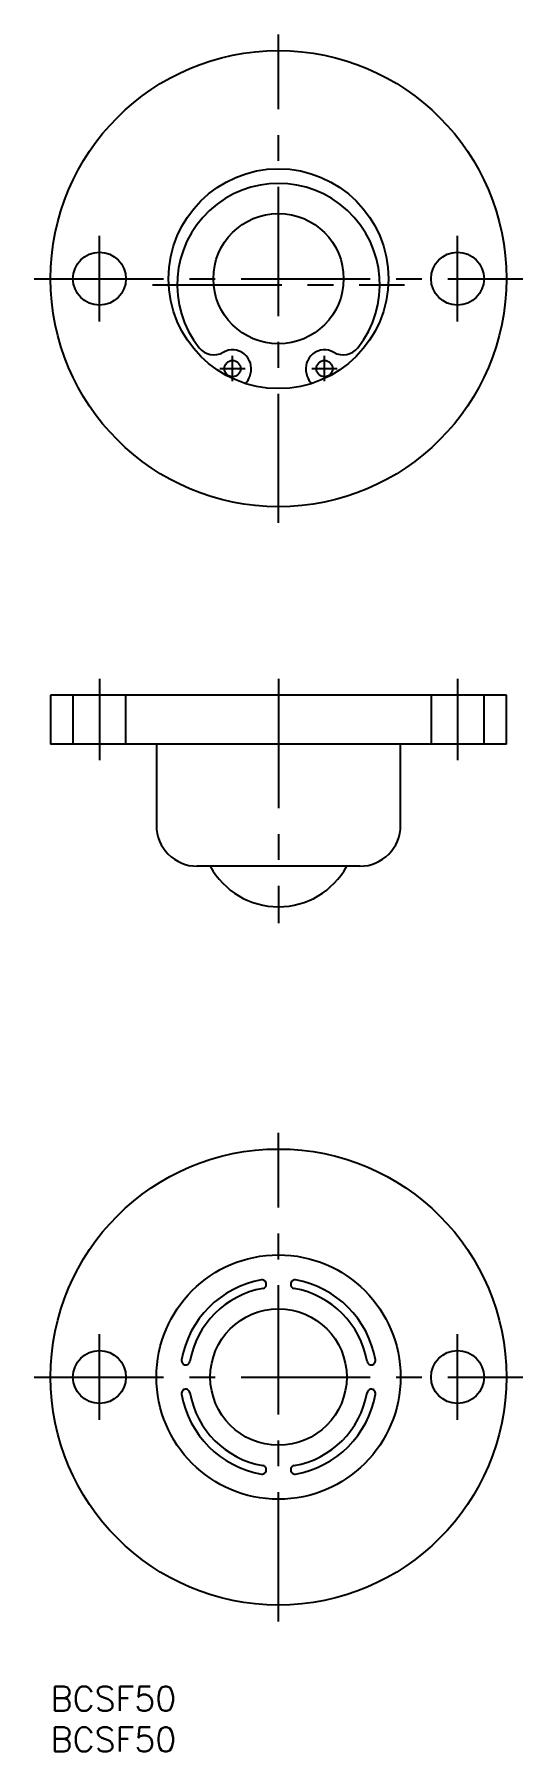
# Model space of a CAD drawing. Extents: x -2 to 58, y -8 to 203.
import ezdxf

# ---------------------------------------------------------------- set-up
doc = ezdxf.new("R2010")
doc.units = 0
doc.header["$LTSCALE"] = 0.5
doc.linetypes.add('CENTER', pattern=[50.8, 31.75, -6.35, 6.35, -6.35])
doc.linetypes.add('DASHED', pattern=[19.05, 12.7, -6.35])
for name, color, linetype in [('MSM_CENTER', 1, 'CENTER'), ('MSM_CONTINUOUS', 7, 'CONTINUOUS'), ('MSM_DASHED', 4, 'DASHED'), ('MSM_PART_NUMBER', 7, 'CONTINUOUS')]:
    doc.layers.add(name, color=color, linetype=linetype)
doc.styles.get("Standard").update_dxf_attribs({"font": 'txt.shx', "height": 2.5, "bigfont": 'bigfont.shx'})

# ---------------------------------------------------------------- blocks, each defined once
blk = doc.blocks.new('*U20')
at = {"layer": 'MSM_PART_NUMBER'}
blk.add_text('BCSF50', height=3, dxfattribs=at).set_placement((0, -3))
blk = doc.blocks.new('*U21')
at = {"layer": 'MSM_PART_NUMBER'}
blk.add_text('BCSF50', height=3, dxfattribs=at).set_placement((0, -8))

msp = doc.modelspace()

# ---------------------------------------------------------------- linework, layer by layer
at = {"layer": 'MSM_CENTER'}
for p, q in [((28, 142.87), (28, 202.87)), ((6, 167.62), (6, 178.12)), ((50, 167.62), (50, 178.12)), ((-2, 172.87), (58, 172.87)), ((12.52, 172.12), (43.48, 172.12)), ((22.35, 160.28), (22.35, 163.38)), ((33.65, 160.28), (33.65, 163.38)), ((20.8, 161.83), (23.9, 161.83)), ((32.1, 161.83), (35.2, 161.83)), ((6, 123.73), (6, 113.73)), ((28, 123.73), (28, 93.73)), ((50, 123.73), (50, 113.73)), ((28, 8), (28, 68)), ((6, 32.75), (6, 43.25)), ((50, 32.75), (50, 43.25)), ((-2, 38), (58, 38))]:
    msp.add_line(p, q, dxfattribs=at)
at = {"layer": 'MSM_CONTINUOUS'}
for p, q in [((24.46, 160.84), (24.56, 161.18)), ((31.44, 161.18), (31.54, 160.84)), ((0, 121.73), (0, 115.73)), ((56, 121.73), (0, 121.73)), ((56, 115.73), (56, 121.73)), ((56, 115.73), (0, 115.73)), ((13, 115.73), (13, 105.73)), ((43, 105.73), (43, 115.73)), ((38, 100.73), (18, 100.73))]:
    msp.add_line(p, q, dxfattribs=at)
for centre, radius in [((28, 172.87), 28), ((28, 172.87), 13.5), ((28, 172.87), 8), ((6, 172.87), 3.25), ((50, 172.87), 3.25), ((22.35, 161.83), 1), ((33.65, 161.83), 1), ((28, 38), 28), ((28, 38), 15), ((28, 38), 8.38), ((6, 38), 3.25), ((50, 38), 3.25)]:
    msp.add_circle(centre, radius, dxfattribs=at)
for centre, radius, start, end in [((28, 172.12), 12.45, 321.589, 218.411), ((20.05, 165.82), 2.3, 218.411, 300.0471), ((22.35, 161.83), 2.3, 343.5829, 120.0471), ((33.65, 161.83), 2.3, 59.9529, 196.4171), ((35.95, 165.82), 2.3, 239.9529, 321.589), ((22.54, 161.41), 2, 315.0191, 343.5829), ((33.46, 161.41), 2, 196.4171, 224.9809), ((18, 105.73), 5, 180, 270), ((38, 105.73), 5, 270, 0), ((28, 105.26), 9.52, 208.3636, 331.6364), ((28, 38), 12.1, 100, 170), ((28, 38), 11.05, 100, 170), ((25.97, 49.34), 0.583, 48.8411, 97.11), ((25.99, 49.4), 0.525, 280, 305.7323), ((25.99, 49.4), 0.525, 305.7323, 345.6779), ((25.92, 49.38), 0.585, 349.0418, 42.5872), ((30.08, 49.38), 0.585, 137.4128, 190.9582), ((30.01, 49.4), 0.525, 194.3221, 234.2677), ((30.03, 49.34), 0.583, 82.89, 131.1589), ((30.01, 49.4), 0.525, 234.2677, 260), ((28, 38), 11.05, 10, 80), ((28, 38), 12.1, 10, 80), ((16.66, 40.04), 0.582, 173.9902, 223.0968), ((39.34, 40.04), 0.582, 316.9032, 6.0098), ((16.6, 40.01), 0.517, 225.1552, 265.0349), ((16.62, 39.96), 0.47, 262.0232, 324.9234), ((16.73, 39.97), 0.394, 315.5678, 353.1581), ((39.27, 39.97), 0.394, 186.8419, 224.4322), ((39.38, 39.96), 0.47, 215.0766, 277.9768), ((39.4, 40.01), 0.517, 274.9651, 314.8448), ((16.66, 35.96), 0.582, 136.9032, 186.0098), ((28, 38), 12.1, 190, 260), ((16.6, 35.99), 0.517, 94.9651, 134.8448), ((16.62, 36.04), 0.47, 35.0766, 97.9768), ((16.73, 36.03), 0.394, 6.8419, 44.4322), ((28, 38), 11.05, 190, 260), ((28, 38), 11.05, 280, 350), ((28, 38), 12.1, 280, 350), ((39.27, 36.03), 0.394, 135.5678, 173.1581), ((39.38, 36.04), 0.47, 82.0232, 144.9234), ((39.4, 35.99), 0.517, 45.1552, 85.0349), ((39.34, 35.96), 0.582, 353.9902, 43.0968), ((25.97, 26.66), 0.583, 262.89, 311.1589), ((25.99, 26.6), 0.525, 54.2677, 80), ((25.99, 26.6), 0.525, 14.3221, 54.2677), ((25.92, 26.62), 0.585, 317.4128, 10.9582), ((30.08, 26.62), 0.585, 169.0418, 222.5872), ((30.01, 26.6), 0.525, 125.7323, 165.6779), ((30.03, 26.66), 0.583, 228.8411, 277.11), ((30.01, 26.6), 0.525, 100, 125.7323)]:
    msp.add_arc(centre, radius, start, end, dxfattribs=at)
at = {"layer": 'MSM_DASHED'}
for p, q in [((2.75, 121.73), (2.75, 115.73)), ((9.25, 115.73), (9.25, 121.73)), ((46.75, 121.73), (46.75, 115.73)), ((53.25, 115.73), (53.25, 121.73))]:
    msp.add_line(p, q, dxfattribs=at)

# ---------------------------------------------------------------- block references
at = {"layer": 'MSM_CONTINUOUS'}
for name in ['*U20', '*U21']:
    msp.add_blockref(name, (0, 0), dxfattribs=at)

doc.saveas('drawing.dxf')
